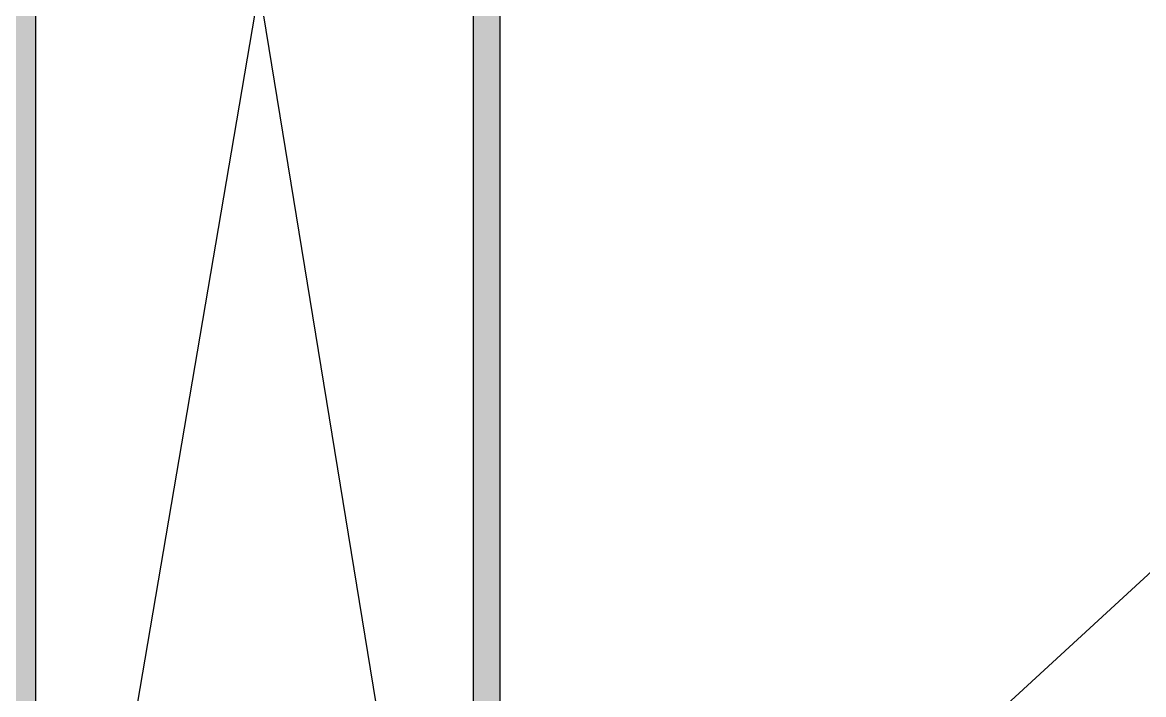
# Model space of a CAD drawing. Header units: centimetres. Extents: x 26200 to 152500, y -600 to 9300.
# Drawn here: x 91078 to 91712, y 1877 to 2257 of the extents above; entities that cross this region are included whole.
import ezdxf

# ---------------------------------------------------------------- set-up
doc = ezdxf.new("R2010")
doc.units = ezdxf.units.CM
for name, color, linetype in [('A-ELEV-04', 8, 'Continuous'), ('A-WALL', 8, 'Continuous'), ('A-WALL-HTCH', 8, 'Continuous')]:
    doc.layers.add(name, color=color, linetype=linetype)
pattern_1 = [(0, (74805.6698, 54361.057), (3.175, 3.175), [3.175, -3.175])]

msp = doc.modelspace()

# ---------------------------------------------------------------- hatches: boundary and pattern name
at = {"layer": 'A-WALL-HTCH'}
h = msp.add_hatch(dxfattribs=at)
h.set_pattern_fill('DASH', color=256)
h.set_pattern_definition(pattern_1)
h.paths.add_polyline_path([(90943.36, 2988.62), (91085.86, 2988.62), (91085.86, 1608.62), (91070.86, 1608.62), (91070.86, 2973.62), (90943.36, 2973.62)])
h = msp.add_hatch(dxfattribs=at)
h.set_pattern_fill('DASH', color=256)
h.set_pattern_definition(pattern_1)
h.paths.add_polyline_path([(91438.36, 2988.62), (91333.36, 2988.62), (91333.36, 1518.59), (91348.36, 1518.59), (91348.36, 2973.62), (91438.36, 2973.62)])

# ---------------------------------------------------------------- linework, layer by layer
at = {"layer": 'A-ELEV-04'}
for p, q in [((91085.86, 1533.62), (91333.36, 2988.62)), ((91095.86, 2988.62), (91333.36, 1533.62)), ((91348.36, 1608.62), (92833.36, 2973.62))]:
    msp.add_line(p, q, dxfattribs=at)
at = {"layer": 'A-WALL'}
msp.add_line((91085.86, 1608.62), (91085.86, 2988.62), dxfattribs=at)
for points in [[(91333.36, 1518.59), (91333.36, 2988.62), (91438.36, 2988.62)], [(91348.36, 1518.59), (91348.36, 2973.62), (91438.36, 2973.62)]]:
    msp.add_lwpolyline(points, dxfattribs=at)

doc.saveas('drawing.dxf')
